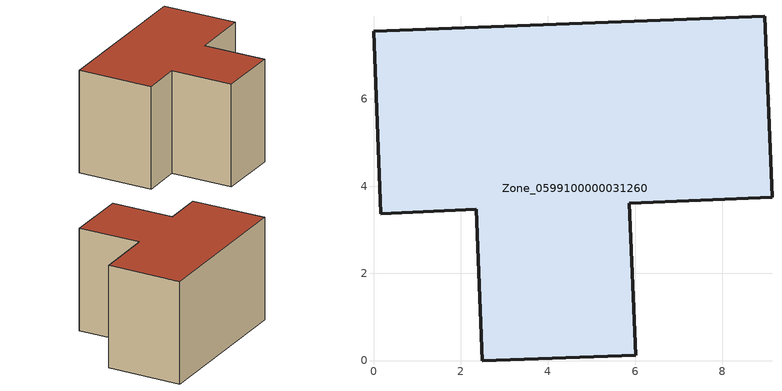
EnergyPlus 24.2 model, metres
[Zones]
Zone_0599100000031260
 floor ground (C_G): 0.17,3.37 0,7.55 8.97,7.89 9.14,3.75 5.87,3.61 6.01,0.12 2.5,0 2.36,3.47 z0
 wall outside (C_F): 0,7.55 0.17,3.37 2.36,3.47 2.5,0 6.01,0.12 5.87,3.61 9.14,3.75 8.97,7.89 0,7.55 z0:5.75
 roof outside (C_R): 9.14,3.75 8.97,7.89 0,7.55 0.17,3.37 2.36,3.47 2.5,0 6.01,0.12 5.87,3.61 z5.75
[BUILDING]
Pand.0599100000031260: North Axis=0; Terrain=City; Loads Convergence Tolerance Value=0.04; Temperature Convergence Tolerance Value=0.4; Solar Distribution=FullExterior; Maximum Number of Warmup Days=25; Minimum Number of Warmup Days=1
[Site:Location]
Rotterdam.The.Hague.AP_ZH_NLD Design_Conditions: Latitude=51.96; Longitude=4.45; Time Zone=1; Elevation=-4.5
[SITE:GROUNDTEMPERATURE:BUILDINGSURFACE]
18, 18, 18, 18, 18, 18, 18, 18, 18, 18, 18, 18
[MATERIAL] Thermal Absorptance=0.9; Solar Absorptance=0.7; Visible Absorptance=0.7
Name | Roughness | Thickness | Conductivity | Density | Specific Heat
G.TC.1946-1964 | MediumSmooth | 0.15 | 1 | 540 | 1210
F.TC.1946-1964 | Rough | 0.3 | 0.857143 | 1920 | 840
R.TC.1946-1964 | MediumRough | 0.2 | 0.235294 | 1500 | 1000
[CONSTRUCTION]
C_G: G.TC.1946-1964
C_F: F.TC.1946-1964
C_R: R.TC.1946-1964
[ZONE]
Zone_0599100000031260: Type=1; Multiplier=1; Ceiling Height=Autocalculate; Volume=Autocalculate; Floor Area=autocalculate; Part of Total Floor Area=Yes
[ZONEINFILTRATION:DESIGNFLOWRATE]
Infil_Zone_0599100000031260: Zone or ZoneList or Space or SpaceList=Zone_0599100000031260; Schedule=AlwaysOn; Design Flow Rate Calculation Method=Flow/Area; Flow Rate per Floor Area=0.003; Constant Term Coefficient=1; Temperature Term Coefficient=0; Velocity Term Coefficient=0; Velocity Squared Term Coefficient=0
[HVACTEMPLATE:ZONE:IDEALLOADSAIRSYSTEM]
Zone_0599100000031260: Maximum Heating Supply Air Temperature=50; Minimum Cooling Supply Air Temperature=13; Maximum Heating Supply Air Humidity Ratio=0.0156; Minimum Cooling Supply Air Humidity Ratio=0.0077; Heating Limit=NoLimit; Cooling Limit=NoLimit; Dehumidification Control Type=ConstantSensibleHeatRatio; Cooling Sensible Heat Ratio=0.7; Dehumidification Setpoint=60; Humidification Control Type=None; Humidification Setpoint=30; Outdoor Air Method=None; Outdoor Air Flow Rate per Person=0.00944; Outdoor Air Flow Rate per Zone Floor Area=0; Outdoor Air Flow Rate per Zone=0; Demand Controlled Ventilation Type=None; Outdoor Air Economizer Type=NoEconomizer; Heat Recovery Type=None; Sensible Heat Recovery Effectiveness=0.7; Latent Heat Recovery Effectiveness=0.65
[ZONECONTROL:THERMOSTAT]
ThermostatControl_Zone_0599100000031260: Zone or ZoneList=Zone_0599100000031260; Control Type Schedule=DualSetpointControlType; Control 1=Thermostat_Zone_0599100000031260; Temperature Difference Between Cutout And Setpoint=0
[THERMOSTATSETPOINT:DUALSETPOINT]
Thermostat_Zone_0599100000031260: Heating Setpoint Temperature Schedule=HeatingSetpoint_Zone_0599100000031260; Cooling Setpoint Temperature Schedule=CoolingSetpoint_Zone_0599100000031260
[SCHEDULE:COMPACT]
HeatingSetpoint_Zone_0599100000031260: Through: 12/31, For: AllDays, Until: 24:00, 21
CoolingSetpoint_Zone_0599100000031260: Through: 12/31, For: AllDays, Until: 24:00, 24
DualSetpointControlType: Through: 12/31, For: AllDays, Until: 24:00, 4
AlwaysOn: Through: 12/31, For: AllDays, Until: 24:00, 1
